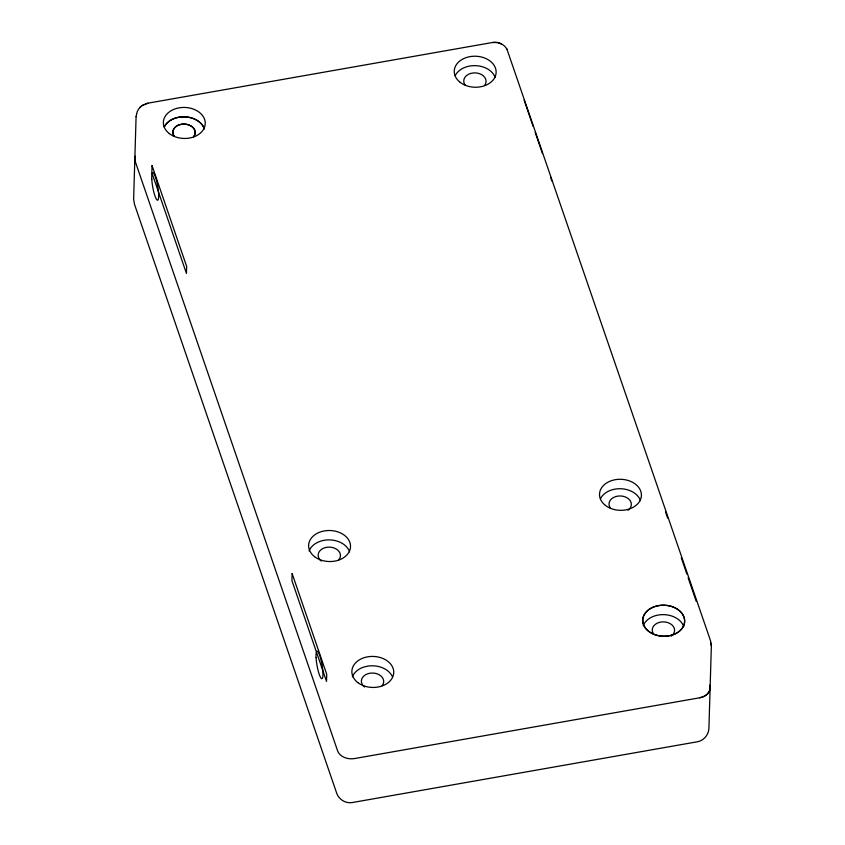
<?xml version="1.0" encoding="UTF-8"?>
<svg xmlns="http://www.w3.org/2000/svg" width="845" height="845" viewBox="0 0 845 845"><rect width="100%" height="100%" fill="white"/><g stroke="black" fill="none" stroke-linecap="round" stroke-linejoin="round"><path stroke-width="1.27" d="M136.087 116.642L133.637 199.219L134.461 204.247L336.806 793.529C339.099 799.613 345.721 803.669 352.196 802.56L697.199 741.804C703.705 740.716 708.628 734.907 708.913 728.358L711.363 645.781L710.539 640.753L506.884 49.031M136.087 116.684L136.605 113.969M136.605 114.022C137.27 109.797 140.365 106.058 144.263 104.368M139.784 107.59L141.738 105.783L147.801 103.196L492.804 42.44C498.244 41.542 504.18 44.246 506.884 49.073M145.403 103.914L147.801 103.238M709.673 685.348A13.964 10.351 1.7 0 1 699.607 697.801L354.594 758.546A13.964 10.351 1.7 0 1 337.609 750.856L135.263 161.532A13.964 10.351 1.7 0 1 135.348 156.177A13.964 10.351 1.7 0 0 135.263 161.575M492.804 42.493L497.916 42.599L501.36 43.929M524.122 100.132L533.089 126.243M535.223 132.464L542.49 153.61M550.602 177.239L551.88 180.967M665.49 511.827L667.624 518.038M681.292 557.837L686.837 574.009M688.115 577.737L696.238 601.365M710.93 643.14L711.363 645.833M643.256 625.68A20.956 15.516 1.7 0 1 663.663 614.621A20.956 15.516 1.7 0 1 683.721 626.567M600.425 498.814A20.956 15.516 1.7 0 1 621.107 488.737A20.956 15.516 1.7 0 1 640.478 500.652M352.365 676.856A20.956 15.516 1.7 0 1 372.096 665.786A20.956 15.516 1.7 0 1 392.45 676.76M309.133 550.94A20.956 15.516 1.7 0 1 329.539 539.881A20.956 15.516 1.7 0 1 349.598 551.827M164.268 126.908A20.956 15.516 1.7 0 1 184.949 116.832A20.956 15.516 1.7 0 1 204.321 128.757M455.159 75.733A20.956 15.516 1.7 0 1 475.841 65.656A20.956 15.516 1.7 0 1 495.212 77.582M610.449 508.151A11.175 8.281 1.7 0 1 613.882 497.314A11.175 8.281 1.7 0 1 628.828 499.099A11.175 8.281 1.7 0 1 627.993 510.253M653.681 634.067A11.175 8.281 1.7 0 1 657.125 623.219A11.175 8.281 1.7 0 1 672.06 625.015A11.175 8.281 1.7 0 1 671.236 636.169M465.172 85.081A11.175 8.281 1.7 0 1 475.048 72.881A11.175 8.281 1.7 0 1 484.523 85.503M193.632 136.679A11.175 8.281 1.7 0 0 184.157 124.046A11.175 8.281 1.7 0 0 174.292 136.256A11.175 8.281 1.7 0 1 184.157 124.099A11.175 8.281 1.7 0 1 193.632 136.721M321.311 561.08A11.175 8.281 1.7 0 1 320.825 549.894A11.175 8.281 1.7 0 1 335.814 548.764A11.175 8.281 1.7 0 1 338.908 559.749M364.544 686.996A11.175 8.281 1.7 0 1 364.058 675.81A11.175 8.281 1.7 0 1 379.046 674.68A11.175 8.281 1.7 0 1 382.141 685.665M709.684 685.295A13.964 10.351 1.7 0 1 699.607 697.748M164.268 126.961A20.956 15.516 1.7 0 1 184.949 116.874A20.956 15.516 1.7 0 1 204.321 128.799M152.058 165.641L151.846 172.676L186.439 273.41L186.639 266.376L152.058 165.641M292.138 573.607L291.926 580.642L326.519 681.376L326.73 674.342L292.138 573.607M605.485 505.458A20.956 15.516 1.7 0 0 640.637 499.268A20.956 15.516 1.7 0 0 615.276 479.696A20.956 15.516 1.7 0 0 605.485 505.458M648.717 631.363A20.956 15.516 1.7 0 0 683.869 625.173A20.956 15.516 1.7 0 0 658.519 605.611A20.956 15.516 1.7 0 0 648.717 631.363A20.956 15.516 1.7 0 0 683.869 625.226A20.956 15.516 1.7 0 0 658.509 605.654A20.956 15.516 1.7 0 0 648.717 631.416M357.836 682.591A20.956 15.516 1.7 0 0 392.978 676.401A20.956 15.516 1.7 0 0 367.628 656.829A20.956 15.516 1.7 0 0 357.836 682.591M314.593 556.675A20.956 15.516 1.7 0 0 349.745 550.486A20.956 15.516 1.7 0 0 324.385 530.913A20.956 15.516 1.7 0 0 314.593 556.675M460.208 82.377A20.956 15.516 1.7 0 0 495.36 76.187A20.956 15.516 1.7 0 0 470.01 56.626A20.956 15.516 1.7 0 0 460.208 82.377M169.327 133.594A20.956 15.516 1.7 0 0 204.479 127.405A20.956 15.516 1.7 0 0 179.119 107.843A20.956 15.516 1.7 0 0 169.327 133.594M151.783 179.151A13.964 2.524 80 0 0 157.445 200.212A13.964 2.524 80 0 0 156.357 180.006A13.964 2.524 80 0 0 151.783 179.151M316.083 657.621A13.964 2.524 80 0 0 321.744 678.683A13.964 2.524 80 0 0 320.656 658.477A13.964 2.524 80 0 0 316.083 657.621"/></g></svg>
